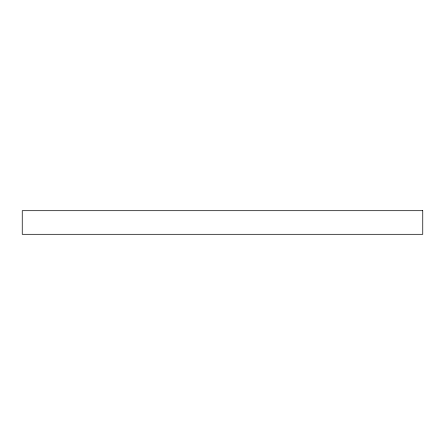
<?xml version="1.0" encoding="UTF-8"?>
<svg xmlns="http://www.w3.org/2000/svg" width="445" height="445" viewBox="0 0 445 445"><rect width="100%" height="100%" fill="white"/><g stroke="black" fill="none" stroke-linecap="round" stroke-linejoin="round"><path stroke-width="0.67" d="M422.75 210.691L22.25 210.691L22.25 234.309L422.75 234.309L422.75 210.691"/></g></svg>
